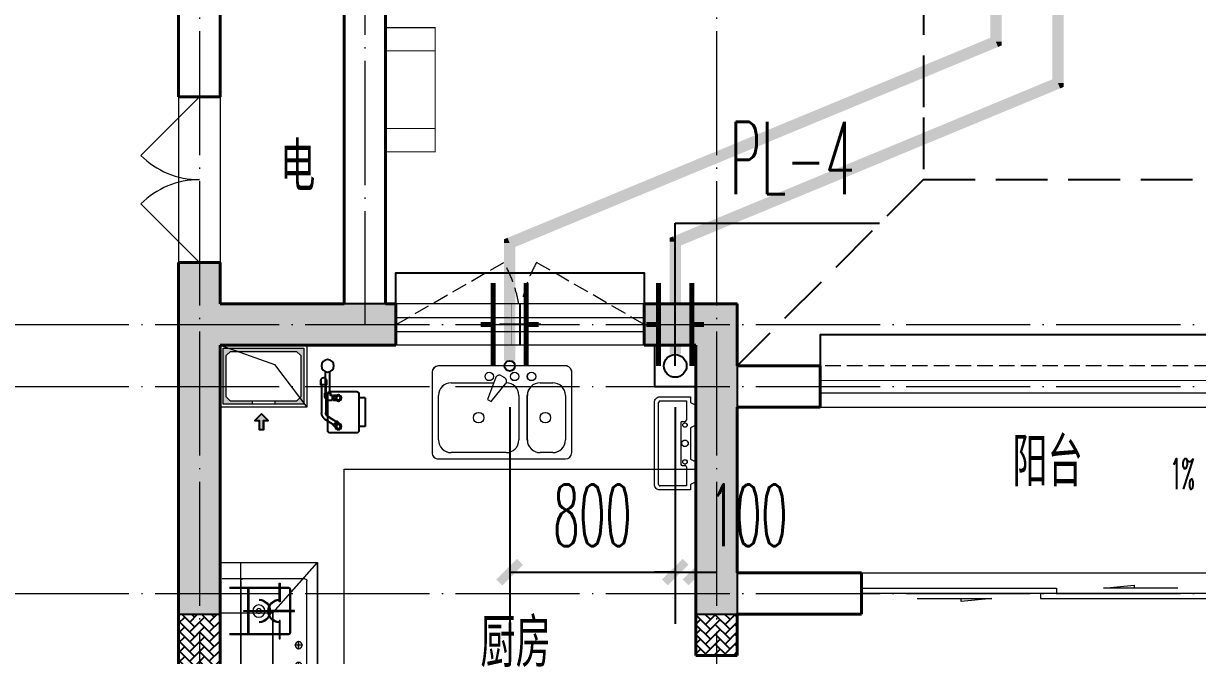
# Model space of a CAD drawing. Extents: x 27938 to 650306, y -92720 to 1524912.
# Drawn here: x 313767 to 319441, y 682057 to 685112 of the extents above; entities that cross this region are included whole.
import ezdxf

# ---------------------------------------------------------------- set-up
doc = ezdxf.new("R2010")
doc.units = 0
doc.header["$LTSCALE"] = 1000
doc.header["$MEASUREMENT"] = 0
doc.linetypes.add('DASH', pattern=[0.35, 0.25, -0.1])
doc.linetypes.add('DOTE', pattern=[2.4200000000000004, 2, -0.2, 0.02, -0.2])
for name, color, linetype in [('AH-FURNITURE', 1, 'Continuous'), ('COLUMN', 9, 'Continuous'), ('DIM_餐饮排水', 3, 'Continuous'), ('EQUIP_污水', 7, 'Continuous'), ('IP-bath&kitchen-JOHNSON', 4, 'Continuous'), ('PIPE-餐饮排水', 41, 'P'), ('PUB_TEXT', 4, 'Continuous'), ('TWT_DIM', 3, 'Continuous'), ('VALVE_污水', 7, 'Continuous'), ('VPIPE-餐饮排水', 41, 'P'), ('保温', 6, 'Continuous'), ('卫生间', 6, 'Continuous'), ('建筑-排气道', 9, 'Continuous'), ('机电标识类', 1, 'Continuous'), ('看线', 251, 'Continuous'), ('设备', 253, 'Continuous')]:
    doc.layers.add(name, color=color, linetype=linetype)
for name, color, linetype, lineweight in [('DOTE', 19, 'DOTE', 9), ('LVTRY', 1, 'Continuous', 13), ('PUB_HATCH', 8, 'Continuous', 9), ('WALL', 9, 'Continuous', 40), ('WINDOW', 8, 'Continuous', 15), ('平面-排水沟', 86, 'Continuous', 15), ('平面-栏杆', 135, 'Continuous', 15), ('平面-看线', 45, 'Continuous', 15), ('平面-空调室内机', 176, 'Continuous', 9), ('平面-空调预留孔', 173, 'Continuous', 15), ('空调', 76, 'Continuous', 13), ('立面-洞口示意', 152, 'Continuous', 13)]:
    doc.layers.add(name, color=color, linetype=linetype, lineweight=lineweight)
doc.styles.add('_TCH_DIM', font='SIMPLEX.shx', dxfattribs={"width": 0.6, "oblique": 10, "bigfont": 'hztxt.shx'})
doc.styles.add('_TCH_DIM_T3', font='SIMPLEX.shx', dxfattribs={"width": 0.4941176470588236, "bigfont": 'GBCBIG.shx'})
doc.styles.add('_TWT_SERIAL', font='simplex.shx', dxfattribs={"width": 0.6, "oblique": 10, "height": 3, "bigfont": 'aadri.shx'})
doc.styles.add('DIM_FONT', font='SIMPLEX.shx', dxfattribs={"width": 0.56})
doc.styles.get("Standard").update_dxf_attribs({"font": 'gbenor.shx', "bigfont": 'gbcbig.shx'})
doc.linetypes.add('P', pattern='A,3,-0.2,["P",Standard,S=0.25,R=0,X=-0.1,Y=-0.115],-0.2', length=3.4)
doc.dimstyles.new('_TWT_ARCH&&100', dxfattribs={"dimtxt": 297.5, "dimasz": 100, "dimexe": 250, "dimexo": 300, "dimgap": 126.25, "dimtad": 1, "dimdec": 0, "dimzin": 0, "dimdsep": 46, "dimtxsty": '_TCH_DIM_T3', "dimblk": 'ARCHTICK', "dimcen": 0.09, "dimclrt": 7, "dimazin": 2, "dimtfac": 1, "dimtdec": 0, "dimtix": 1, "dimtmove": 2, "dimatfit": 3, "dimfxl": 1, "dimtolj": 1, "dimtzin": 0, "dimarcsym": 0})

# ---------------------------------------------------------------- blocks, each defined once
blk = doc.blocks.new('rtyg7uyhg')
at = {"layer": 'LVTRY', "color": 0}
for p, q in [((193590.3031336021, 45458.1133254503), (193590.3030643982, 45069.47696181395)), ((194234.6213208837, 45488.79502889935), (193620.9849572473, 45488.79513816872)), ((194265.3030643982, 45069.47684161765), (194265.3031336021, 45458.113205254)), ((193682.3485790417, 45406.97694542356), (193887.8216881326, 45406.97690883528)), ((193896.3984467548, 45429.87059594441), (193857.5823896687, 45326.26016876537)), ((193875.2965560293, 45316.03289288385), (193945.6178257855, 45401.45376218002)), ((193925.7802168131, 45440.40881343969), (193940.0533153456, 45432.16822680717)), ((194111.8940335871, 45406.97686893496), (194173.2576699507, 45406.97685800815)), ((193620.9848935069, 45130.84059271414), (193620.9849317512, 45345.61331998683)), ((194009.6212953876, 45345.61325078298), (194009.6212571432, 45130.84052351015)), ((194050.5303480524, 45130.84051622554), (194050.5303862967, 45345.61324349836)), ((194234.6212953876, 45345.61321071758), (194234.6212571432, 45130.84048344476)), ((193857.5823896687, 45326.26016876537), (193875.2965560293, 45316.03289288385)), ((193948.2576098526, 45069.47689807355), (193682.3485189436, 45069.47694542356)), ((194173.2576098526, 45069.47685800816), (194111.893973489, 45069.47686893508)), ((193620.9848771165, 45038.79513816872), (194234.621240753, 45038.79502889935))]:
    blk.add_line(p, q, dxfattribs=at)
for centre, radius in [((193866.4394935961, 45437.65873082454), 20.45454545454545), ((193989.1667663234, 45437.6587089707), 20.45454545454545), ((194070.9849481416, 45437.65869440146), 20.45454545454545), ((193815.3030944472, 45238.22692174855), 25.56818181818182), ((194137.4621853563, 45238.2268643822), 25.56818181818182)]:
    blk.add_circle(centre, radius, dxfattribs=at)
for centre, radius, start, end in [((193620.9849517839, 45458.11331998683), 30.68181818181818, 89.99998979807194, 179.9999897972382), ((194234.6213154203, 45458.11321071746), 30.68181818181818, 359.9999897972382, 89.99998979807194), ((193682.3485681149, 45345.61330905991), 61.36363636363636, 89.99998979807194, 179.9999897972382), ((193915.5529409315, 45422.69466753349), 20.45454545454545, 59.99998980057491, 159.4623117970261), ((193929.8260394641, 45414.45408090108), 20.45454545454545, 320.5376677968172, 59.99998980057491), ((193948.2576590239, 45345.6132617099), 61.36363636363636, 359.9999897972382, 89.99998979807194), ((194111.8940226603, 45345.61323257144), 61.36363636363636, 89.99998979807194, 179.9999897972382), ((194173.2576590239, 45345.6132216445), 61.36363636363636, 359.9999897972382, 89.99998979807194), ((193682.3485298705, 45130.84058178721), 61.36363636363636, 179.9999897972382, 269.9999897980719), ((193948.2576207797, 45130.8405344372), 61.36363636363636, 269.9999897980719, 359.9999897972382), ((194111.893984416, 45130.84050529861), 61.36363636363636, 179.9999897972382, 269.9999897980719), ((194173.2576207797, 45130.84049437181), 61.36363636363636, 269.9999897980719, 359.9999897972382), ((193620.9848825799, 45069.47695635049), 30.68181818181818, 179.9999897972382, 269.9999897980719), ((194234.6212462163, 45069.47684708112), 30.68181818181818, 269.9999897980719, 359.9999897972382)]:
    blk.add_arc(centre, radius, start, end, dxfattribs=at)
at = {"layer": 'LVTRY', "color": 0, "style": 'DIM_FONT', "width": 0.8, "flags": 9}
for tag in ['XSIZE', 'YSIZE']:
    blk.add_attdef(tag, (193927.8031388824, 45487.7665121054), '', height=0.5, rotation=89.99998979807198, dxfattribs=at)
blk = doc.blocks.new('A-Kitchen-7')
at = {"layer": 'LVTRY', "color": 0}
for p, q in [((-518.6581278588565, 779.725278688129), (-7.244008776673581, 834.3051076843403)), ((-3.585880917788018, 810.5855355854728), (-515, 756.005706589378)), ((-29.12075551546877, 766.9560861630598), (-35.20590834700852, 806.4126680237241)), ((-7.244008776673581, 834.3051076843403), (-3.585880917788018, 810.5855355854728)), ((-515, 756.005706589378), (-518.6581278588565, 779.725278688129)), ((515, 756.005706589378), (-515, 756.005706589378)), ((-515, 756.005706589378), (-515, 40)), ((-485.6368437646597, 760.5342107040924), (-484.9384396369278, 756.005706589378)), ((-29.12075551543967, 766.9560861630598), (-112.0975807690556, 756.005706589378)), ((515, 780), (-5.820766091346741e-11, 780)), ((0, 756.005706589378), (-5.820766091346741e-11, 780)), ((515, 756.005706589378), (515, 780)), ((515, 40), (515, 756.005706589378)), ((-515, 40), (515, 40))]:
    blk.add_line(p, q, dxfattribs=at)
blk.add_lwpolyline([(-468.9430810984049, 40), (-468.9430810984049, 0), (468.9430810984049, 0), (468.9430810984632, 40)], close=True, dxfattribs=at)
blk = doc.blocks.new('A$C60D053AF')
at = {"layer": 'AH-FURNITURE', "color": 0}
for p, q in [((232.5000007597264, -89.99999966996256), (128.2842720070621, -89.99999966996256)), ((232.5000007597264, -109.9999996698461), (128.2842720075278, -109.9999996699626)), ((192.50000075961, -70.99998518347275), (327.5735938884318, -70.99998518347275)), ((192.50000075961, -90.99998518347275), (327.5735938884318, -90.99998518347275)), ((341.7157295121578, -96.85784955974668), (370.0190303710988, -143.1611504186876)), ((355.8578651358839, -82.71571393602062), (384.1611659948248, -129.0190147949615)), ((245.0000007597264, -129.4999851834727), (245.0000007597264, -122.4999996698461)), ((265.0000007597264, -129.4999851834727), (265.0000007597264, -122.4999996698461)), ((255.0000007597264, -280.9999851834727), (255.0000007597264, -250.9999851834727)), ((255.0000007597264, -280.9999851834727), (393.0000007597264, -280.9999851834727)), ((393.0000007597264, -280.9999851834727), (393.0000007597264, -250.9999851834727))]:
    blk.add_line(p, q, dxfattribs=at)
for points in [[(170.00000075961, -67.99998518347275, 1), (170.00000075961, -93.99998518358916), (192.50000075961, -93.99998518347275), (192.50000075961, -67.99998518347275)], [(234.0000007597264, -250.9999851834727), (414.0000007597264, -250.9999851834727, 0.4142135623730951), (424.0000007597264, -240.9999851834727), (424.0000007597264, -110.9999851834727, 0.4142135623730951), (414.0000007597264, -100.9999851834727), (234.0000007597264, -100.9999851834727, 0.4142135623730951), (224.0000007597264, -110.9999851834727), (224.0000007597264, -240.9999851834727, 0.4142135623730951)], [(268.0000007597264, -122.4999996698461), (268.0000007597264, -106.9999996698461, 0.4142135623724265), (248.0000007597264, -86.99999966984615), (232.5000007597264, -86.99999966984615), (232.50000075961, -112.9999996698461), (242.0000007597264, -112.9999996698461), (242.0000007597264, -122.4999996698461)], [(242.0000007597264, -151.9999851834727, 1), (268.0000007597264, -151.9999851834727), (268.0000007597264, -129.4999851834727), (242.0000007597264, -129.4999851834727)], [(383.8076126043452, -161.1923733388539, 1), (402.192388915224, -142.8075970279751), (386.2824863384012, -126.8976944513852), (367.8977100276388, -145.282470762264)]]:
    blk.add_lwpolyline(points, format="xyb", close=True, dxfattribs=at)
for centre, radius in [((100.0000007598428, -99.99999967066105), 30), ((255.0000007597264, -151.9999851834727), 15), ((255.0000007597264, -151.9999851834727), 10), ((393.0000007597264, -151.9999851834727), 15), ((393.0000007597264, -151.9999851834727), 10)]:
    blk.add_circle(centre, radius, dxfattribs=at)
for radius in [40, 20]:
    blk.add_arc((327.5735938884318, -110.9999851834727), radius, 45, 90, dxfattribs=at)
blk = doc.blocks.new('FRSDFDGDGDRGDR')
at = {"layer": '平面-空调预留孔', "color": 0}
for p, q in [((699612.3179923807, 775043.9561356568), (699612.3179923807, 775441.1561356868)), ((699618.9179923869, 775447.756135683), (699746.3179923192, 775447.756135683)), ((699746.3179923192, 775447.756135683), (699746.3179923192, 775355.3561357355)), ((699719.9179922946, 775342.156135743), (699719.9179922946, 775142.9561356006)), ((699726.5179923008, 775348.7561357393), (699739.7179923131, 775348.7561357393)), ((699726.5179923008, 775136.3561356043), (699739.7179923131, 775136.3561356043)), ((699746.3179923192, 775129.7561356081), (699746.3179923192, 775037.3561356605)), ((699746.3179923192, 775037.3561356605), (699618.9179923869, 775037.3561356605))]:
    blk.add_line(p, q, dxfattribs=at)
blk.add_lwpolyline([(699766.1179923377, 775166.7161355871), (699792.5179923623, 775153.5161355946), (699792.5179923623, 775057.1561356493), (699766.1179923377, 775043.9561356568), (699766.1179923377, 775017.5561356718), (699618.9179923869, 775017.5561356718, -0.4142135623730951), (699592.5179923623, 775043.9561356568), (699592.5179923623, 775441.1561356868, -0.4142135623730951), (699618.9179923869, 775467.5561356718), (699766.1179923377, 775467.5561356718), (699766.1179923377, 775441.1561356868), (699792.5179923623, 775427.9561356943), (699792.5179923623, 775331.596135749), (699766.1179923377, 775318.3961357565)], format="xyb", close=True, dxfattribs=at)
for centre, radius in [((699739.7179923131, 775331.596135749), 10.55999999400228), ((699739.7179923131, 775243.1561357992), 15.83999999100342), ((699739.7179923131, 775153.5161355946), 10.55999999400228)]:
    blk.add_circle(centre, radius, dxfattribs=at)
for centre, radius, start, end in [((699618.917992382, 775441.1561356819), 6.600000001199078, 89.99999995997936, 179.9999999533093), ((699726.5179922959, 775342.1561357381), 6.600000001199078, 89.99999995997936, 179.9999999533093), ((699739.717992318, 775355.3561357405), 6.600000001206354, 269.9999999599793, 359.9999999533093), ((699726.5179922959, 775142.9561356056), 6.600000001199078, 180.0000000400206, 270.0000000533608), ((699739.717992318, 775129.7561356032), 6.600000001206354, 4.002063966804346e-08, 90.00000005336085), ((699618.917992382, 775043.9561356618), 6.600000001199078, 180.0000000400206, 270.0000000533608)]:
    blk.add_arc(centre, radius, start, end, dxfattribs=at)
blk = doc.blocks.new('*U41')
h = blk.add_hatch(color=0)
h.set_gradient(color1=(0, 0, 255), rotation=180, tint=1)
h.paths.add_polyline_path([(3.524958103184869e-15, -2.819966482547906e-15), (-6.350000000000009, -6.349999999999992), (-6.350000000000001, -2.159000000000014), (-15, -2.158999999999999), (-14.99999999999999, 2.159000000000044), (-6.349999999999993, 2.159000000000029), (-6.349999999999985, 6.350000000000009)])
at = {"color": 0, "linetype": 'Continuous'}
blk.add_lwpolyline([(3.524958103184869e-15, -2.819966482547906e-15), (-6.350000000000009, -6.349999999999992), (-6.350000000000001, -2.159000000000014), (-15, -2.158999999999999), (-14.99999999999999, 2.159000000000044), (-6.349999999999993, 2.159000000000029), (-6.349999999999985, 6.350000000000009)], close=True, dxfattribs=at)
blk = doc.blocks.new('sgrsefv')
at = {"layer": 'PUB_HATCH'}
blk.add_hatch(color=0, dxfattribs=at).paths.add_polyline_path([(1112933.294422049, 840916.328306399), (1112933.294422049, 840646.328306399), (1113073.294422049, 840646.328306399), (1113073.294422049, 840661.328306399), (1112968.294422049, 840661.328306399), (1112948.294422049, 840681.328306399), (1112948.294422049, 840881.328306399), (1112968.294422049, 840901.328306399), (1113288.294422049, 840901.328306399), (1113308.294422049, 840881.328306399), (1113308.294422049, 840681.328306399), (1113288.294422049, 840661.328306399), (1113183.294422049, 840661.328306399), (1113183.294422049, 840646.328306399), (1113323.294422049, 840646.328306399), (1113323.294422049, 840916.328306399)])
at = {"layer": 'LVTRY', "color": 0}
for p, q in [((1113073.294422049, 840661.328306399), (1113073.294422049, 840646.328306399)), ((1113183.294422049, 840661.328306399), (1113183.294422049, 840646.328306399))]:
    blk.add_line(p, q, dxfattribs=at)
for points in [[(1112918.294422049, 840931.328306399), (1113338.294422049, 840931.328306399), (1113338.294422049, 840631.328306399), (1112918.294422049, 840631.328306399)], [(1112933.294422049, 840916.328306399), (1113323.294422049, 840916.328306399), (1113323.294422049, 840646.328306399), (1112933.294422049, 840646.328306399)], [(1113288.294422049, 840661.328306399), (1112968.294422049, 840661.328306399), (1112948.294422049, 840681.328306399), (1112948.294422049, 840881.328306399), (1112968.294422049, 840901.328306399), (1113288.294422049, 840901.328306399), (1113308.294422049, 840881.328306399), (1113308.294422049, 840681.328306399), (1113288.294422049, 840661.328306399)]]:
    blk.add_lwpolyline(points, close=True, dxfattribs=at)
at = {"layer": '立面-洞口示意', "color": 0}
blk.add_lwpolyline([(1112918.294422049, 840931.328306399), (1113181.846359163, 840837.3789231421), (1113338.294422049, 840631.328306399)], dxfattribs=at)
at = {"layer": '建筑-排气道', "color": 8, "xscale": -5, "yscale": 5, "zscale": 5, "rotation": 270}
blk.add_blockref('*U41', (1113118.391369574, 840599.0160356248), dxfattribs=at)
blk = doc.blocks.new('GDGDGDRGDG')
at = {"layer": 'IP-bath&kitchen-JOHNSON', "color": 0}
blk.add_lwpolyline([(500282.4698888286, 526348.4609182415), (500282.4698888226, 526148.460918165), (500082.4698888143, 526148.460918165)], dxfattribs=at)
at = {"layer": 'LVTRY', "color": 0}
for p, q in [((502128.2005002745, 525055.5051710735), (501912.2603992091, 525298.4609044121)), ((502382.4698858317, 525298.4609044121), (501912.2603992091, 525298.4609044121)), ((501912.2603992091, 525298.4609044121), (501912.2603992091, 524398.4609044121)), ((502282.4698858315, 524398.4609044121), (502282.4698858315, 525298.4609044121)), ((501962.4698858317, 524488.4609044121), (501962.4698858317, 525208.4609044121)), ((501972.4698858317, 525218.4609044121), (502372.4698858317, 525218.4609044122)), ((502337.4698858317, 525178.4609044123), (502052.4698858317, 525178.4609044122)), ((502092.7198858312, 525198.4609044123), (502092.7198858312, 525108.4609044122)), ((502097.2198858312, 525198.4609044123), (502092.7198858312, 525198.4609044123)), ((502097.2198858312, 525108.4609044122), (502097.2198858312, 525198.4609044123)), ((502282.4698858315, 525208.4609044122), (502282.4698858312, 524488.4609044121)), ((502042.4698858317, 525168.4609044122), (502042.4698858317, 524958.4609044122)), ((502047.4698858317, 525168.4609044122), (502047.4698858317, 524958.4609044122)), ((502337.4698858317, 525173.4609044123), (502052.4698858317, 525173.4609044122)), ((502242.4698858315, 524958.4609044122), (502242.4698858315, 525168.4609044123)), ((502247.4698858315, 524958.4609044122), (502247.4698858315, 525168.4609044123)), ((502022.4698858319, 525065.7109044124), (502149.9698858319, 525065.7109044124)), ((502022.4698858319, 525061.2109044124), (502022.4698858319, 525065.7109044124)), ((502149.9698858319, 525061.2109044124), (502022.4698858319, 525061.2109044124)), ((502092.7198858312, 525108.4609044122), (502097.2198858312, 525108.4609044122)), ((502267.4698858312, 525065.7109044124), (502139.9698858312, 525065.7109044124)), ((502139.9698858312, 525065.7109044124), (502139.9698858312, 525061.2109044124)), ((502139.9698858312, 525061.2109044124), (502267.4698858312, 525061.2109044124)), ((502149.9698858319, 525065.7109044124), (502149.9698858319, 525061.2109044124)), ((502267.4698858312, 525061.2109044124), (502267.4698858312, 525065.7109044124)), ((502092.7198858312, 524928.4609044121), (502092.7198858312, 525018.4609044122)), ((502092.7198858312, 525018.4609044122), (502097.2198858312, 525018.4609044122)), ((502097.2198858312, 525018.4609044122), (502097.2198858312, 524928.4609044121)), ((502382.4698858317, 525055.5051710735), (502128.2005002745, 525055.5051710735)), ((502128.2005002745, 525055.5051710735), (502128.2005002745, 524640.4066281962)), ((502282.4698858315, 524640.4066281962), (502282.4698858315, 525055.5051710735)), ((502052.4698858317, 524953.4609044122), (502337.4698858317, 524953.4609044122)), ((502052.4698858317, 524948.4609044122), (502337.4698858317, 524948.4609044122)), ((501983.0730822186, 524898.4609044121), (502021.8666894461, 524898.4609044121)), ((502002.4698858317, 524879.064100799), (502002.4698858317, 524917.8577080265)), ((502097.2198858312, 524928.4609044121), (502092.7198858312, 524928.4609044121)), ((501983.0730822186, 524798.4609044121), (502021.8666894461, 524798.4609044121)), ((502002.4698858317, 524779.064100799), (502002.4698858317, 524817.8577080265)), ((502042.4698858317, 524528.4609044121), (502042.4698858317, 524738.4609044121)), ((502047.4698858317, 524528.4609044121), (502047.4698858317, 524738.4609044121)), ((502052.4698858317, 524748.4609044121), (502337.4698858317, 524748.4609044121)), ((502052.4698858317, 524743.4609044121), (502337.4698858317, 524743.4609044121)), ((502092.7198858312, 524768.4609044121), (502092.7198858312, 524678.4609044121)), ((502097.2198858312, 524768.4609044121), (502092.7198858312, 524768.4609044121)), ((502097.2198858312, 524678.4609044121), (502097.2198858312, 524768.4609044121)), ((502242.4698858315, 524738.4609044121), (502242.4698858315, 524528.460904412)), ((502247.4698858315, 524738.4609044121), (502247.4698858315, 524528.460904412)), ((502092.7198858312, 524678.4609044121), (502097.2198858312, 524678.4609044121)), ((501912.2603992091, 524398.4609044121), (502128.2005002745, 524640.4066281962)), ((502149.9698858319, 524635.7109044119), (502022.4698858319, 524635.7109044119)), ((502022.4698858319, 524635.7109044119), (502022.4698858319, 524631.2109044119)), ((502022.4698858319, 524631.2109044119), (502149.9698858319, 524631.2109044119)), ((502128.2005002745, 524640.4066281962), (502382.4698858317, 524640.4066281962)), ((502139.9698858312, 524631.2109044119), (502139.9698858312, 524635.7109044119)), ((502139.9698858312, 524635.7109044119), (502267.4698858312, 524635.7109044119)), ((502267.4698858312, 524631.2109044119), (502139.9698858312, 524631.2109044119)), ((502149.9698858319, 524631.2109044119), (502149.9698858319, 524635.7109044119)), ((502267.4698858312, 524635.7109044119), (502267.4698858312, 524631.2109044119)), ((502092.7198858312, 524498.4609044121), (502092.7198858312, 524588.4609044121)), ((502092.7198858312, 524588.4609044121), (502097.2198858312, 524588.4609044121)), ((502097.2198858312, 524588.4609044121), (502097.2198858312, 524498.4609044121)), ((502337.4698858317, 524523.460904412), (502052.4698858317, 524523.4609044121)), ((502337.4698858317, 524518.460904412), (502052.4698858317, 524518.4609044121)), ((502097.2198858312, 524498.4609044121), (502092.7198858312, 524498.4609044121)), ((502372.4698858315, 524478.4609044121), (501972.4698858317, 524478.4609044121)), ((501912.2603992091, 524398.4609044121), (502382.4698858317, 524398.4609044121))]:
    blk.add_line(p, q, dxfattribs=at)
blk.add_lwpolyline([(501782.4698858307, 523948.4609176648), (501782.4698858315, 525748.4608911595), (500082.3728921729, 525748.4610990545)], dxfattribs=at)
for centre, radius in [((502194.9698858317, 525063.4609044122), 29.7), ((502194.9698858317, 525063.4609044122), 11.7), ((502002.4698858317, 524898.4609044121), 16.99680361435897), ((502002.4698858317, 524798.4609044121), 16.99680361435897), ((502194.9698858317, 524633.4609044121), 29.7), ((502194.9698858317, 524633.4609044121), 11.7)]:
    blk.add_circle(centre, radius, dxfattribs=at)
for centre, radius, start, end in [((501972.4698858317, 525208.4609044121), 10, 90, 180), ((502052.4698858317, 525168.4609044122), 10, 90, 180), ((502237.4698858315, 525168.4609044123), 10, 0, 90), ((502272.4698858315, 525208.4609044122), 10, 0, 90), ((502052.4698858317, 525168.4609044122), 5, 90, 180), ((502094.9698858315, 525063.4609044122), 56.7, 2.274239183980156, 87.72576081582116), ((502194.9698858317, 525063.4609044122), 56.7, 92.27423918417882, 177.7257608160198), ((502237.4698858315, 525168.4609044123), 5, 0, 90), ((502094.9698858315, 525063.4609044122), 52.2, 2.470411041434378, 87.52958895834998), ((502094.9698858315, 525063.4609044122), 56.7, 272.2742391841789, 357.7257608160198), ((502094.9698858315, 525063.4609044122), 52.2, 272.47041104165, 357.5295889585657), ((502194.9698858317, 525063.4609044122), 56.7, 182.2742391839801, 267.7257608158212), ((502194.9698858317, 525063.4609044122), 52.2, 92.47041104165004, 177.5295889585656), ((502194.9698858317, 525063.4609044122), 52.2, 182.4704110414343, 267.52958895835), ((502052.4698858317, 524958.4609044122), 10, 180, 270), ((502052.4698858317, 524958.4609044122), 5, 180, 270), ((502237.4698858315, 524958.4609044122), 5, 270, 0), ((502237.4698858315, 524958.4609044122), 10, 270, 0), ((502052.4698858317, 524738.4609044121), 10, 90, 180), ((502052.4698858317, 524738.4609044121), 5, 90, 180), ((502237.4698858315, 524738.4609044121), 10, 0, 90), ((502237.4698858315, 524738.4609044121), 5, 0, 90), ((502094.9698858315, 524633.4609044121), 56.7, 2.274239183980156, 87.72576081582116), ((502094.9698858315, 524633.4609044121), 52.2, 2.470411041434378, 87.52958895834998), ((502194.9698858317, 524633.4609044121), 56.7, 92.27423918417882, 177.7257608160198), ((502194.9698858317, 524633.4609044121), 52.2, 92.47041104165004, 177.5295889585656), ((502094.9698858315, 524633.4609044121), 56.7, 272.2742391841789, 357.7257608160198), ((502094.9698858315, 524633.4609044121), 52.2, 272.47041104165, 357.5295889585657), ((502194.9698858317, 524633.4609044121), 56.7, 182.2742391839801, 267.7257608158212), ((502194.9698858317, 524633.4609044121), 52.2, 182.4704110414343, 267.52958895835), ((502052.4698858317, 524528.4609044121), 10, 180, 270), ((502052.4698858317, 524528.4609044121), 5, 180, 270), ((502237.4698858315, 524528.460904412), 5, 270, 0), ((502237.4698858315, 524528.460904412), 10, 270, 0), ((501972.4698858317, 524488.4609044121), 10, 180, 270), ((502272.4698858312, 524488.4609044121), 10, 270, 0)]:
    blk.add_arc(centre, radius, start, end, dxfattribs=at)
at = {"color": 8, "xscale": -1}
for name, p in [('sgrsefv', (1615300.764307892, -314582.8679974646)), ('rtyg7uyhg', (694947.7729906696, 480759.6658345199)), ('FRSDFDGDGDRGDR', (1199874.987881154, -249369.0952173925))]:
    blk.add_blockref(name, p, dxfattribs=at)
at = {"color": 8, "rotation": 270}
blk.add_blockref('A$C60D053AF', (501962.4698858433, 526348.4603089065), dxfattribs=at)
at = {"layer": 'LVTRY', "color": 8, "extrusion": (0, 0, -1), "xscale": -0.7999999999883585, "yscale": 0.7999999999883585, "zscale": -0.7999999999883585, "rotation": 270}
blk.add_blockref('A-Kitchen-7', (-500582.4698887609, 523286.4609181132), dxfattribs=at)
blk = doc.blocks.new('gdfgdgdgr')
at = {"layer": 'PUB_HATCH'}
for points in [[(520727.6741570244, 530413.8533123683), (520727.6741570244, 530613.8533123472), (519877.6741382037, 530613.8533124247), (519877.6741386069, 530813.854846489), (519677.6741389511, 530813.854846489), (519677.674139218, 529113.8548436695), (519877.674138858, 529113.8548436695), (519877.6741388873, 530413.8533124247)], [(521927.6741569996, 530413.8544436865), (522177.7705091751, 530413.853921341), (522177.771859818, 529113.8539213064), (522377.7718787211, 529113.8539213064), (522377.7705091751, 530613.853921341), (521927.6741569996, 530613.8544436865)]]:
    blk.add_hatch(color=256, dxfattribs=at).paths.add_polyline_path(points)
at = {"layer": 'COLUMN', "color": 8}
for p, q in [((519877.6741386069, 530813.854846489), (519677.6741389511, 530813.854846489)), ((519677.6741389511, 530813.854846489), (519677.674139218, 529113.8548436695)), ((519877.6741382037, 530613.8533124247), (519877.6741386069, 530813.854846489)), ((520727.6741570244, 530613.8533123472), (519877.6741382037, 530613.8533124247)), ((520727.6741570244, 530413.8533123683), (520727.6741570244, 530613.8533123472)), ((522377.7705091751, 530613.853921341), (521927.6741569996, 530613.8544436865)), ((521927.6741569996, 530613.8544436865), (521927.6741569996, 530413.8544436865)), ((522377.7718787211, 529113.8539213064), (522377.7705091751, 530613.853921341)), ((519877.674138858, 529113.8548436695), (519877.6741388873, 530413.8533124247)), ((519877.6741388873, 530413.8533124247), (520727.6741570244, 530413.8533123683)), ((521927.6741569996, 530413.8544436865), (522177.7705091751, 530413.853921341)), ((522177.7705091751, 530413.853921341), (522177.771859818, 529113.8539213064)), ((519677.674139218, 529113.8548436695), (519877.674138858, 529113.8548436695)), ((522177.771859818, 529113.8539213064), (522377.7718787211, 529113.8539213064))]:
    blk.add_line(p, q, dxfattribs=at)
blk = doc.blocks.new('dongkong')
at = {"color": 0}
blk.add_wipeout([(-603756.0415179721, 210770.96306340612), (-603756.0415180603, 210570.80961624245), (-603836.0415181214, 210570.80961593534), (-603836.0415181519, 210770.96306307407)], dxfattribs=at)
at = {"layer": '机电标识类', "color": 0, "linetype": 'DASH', "ltscale": 400}
for p, q in [((-603796.0415180789, 210770.9630630909), (-603796.0415180789, 210570.8096162414)), ((-603896.0415180789, 210670.6929921169), (-603696.0415180789, 210670.6929921169))]:
    blk.add_line(p, q, dxfattribs=at)
at = {"layer": '空调', "color": 0, "linetype": 'DASH', "const_width": 2}
blk.add_lwpolyline([(-603756.0415180789, 210770.9630630909), (-603756.0415180789, 210570.8096162414), (-603836.0415180789, 210570.8096162414), (-603836.0415180789, 210770.9630630909)], close=True, dxfattribs=at)
blk = doc.blocks.new('A$C263B1184')
at = {"layer": '保温', "linetype": 'ByBlock', "ltscale": 10}
h = blk.add_hatch(dxfattribs=at)
h.set_pattern_fill('AR-HBONE', color=251, scale=55)
h.set_pattern_definition([(45, (-1012960.392521861, -342660.6615692861), (0, 47.41575231924514), [100.584, -33.528]), (135, (-1012936.684661862, -342636.9537092861), (3.05311331771918e-15, 47.41575231924513), [100.584, -33.528])])
h.paths.add_polyline_path([(-3699.998795152118, 8799.99990214809), (-3699.998836558429, 8999.999899138289), (-3899.998820249224, 9000.000095783209), (-3899.998778842913, 8800.000098792894)])
h = blk.add_hatch(dxfattribs=at)
h.set_pattern_fill('AR-HBONE', color=251, scale=55)
h.set_pattern_definition([(45, (-503782.4698887531, -516048.4609178798), (0, 47.41575231924514), [100.584, -33.528]), (135, (-503758.7620287531, -516024.7530578797), (3.05311331771918e-15, 47.41575231924513), [100.584, -33.528])])
h.paths.add_polyline_path([(-1199.901053229521, 8299.999897828966), (-1199.901094635832, 8999.999290105829), (-1399.901078326628, 8999.999486750748), (-1399.901036920317, 8300.00009447377)])
blk = doc.blocks.new('A$C341176C1')
at = {"layer": '设备', "color": 0, "const_width": 5}
blk.add_lwpolyline([(-240.0000000026776, -200), (-3.259629011154175e-09, -200), (-3.259629011154175e-09, -800), (-240.0000000026776, -800)], close=True, dxfattribs=at)
for points in [[(-240.0000000026776, -312.3149298640201), (-3.259629011154175e-09, -312.3149298640201)], [(-240.0000000026776, -687.6850701359799), (-3.259629011154175e-09, -687.6850701359799)]]:
    blk.add_lwpolyline(points, dxfattribs=at)
blk = doc.blocks.new('GDRDADWDAD')
at = {"layer": 'DOTE', "linetype": 'DOTE', "ltscale": 0.3}
for p, q in [((314616.5787004925, 690157.171784628), (314616.5787004922, 679557.171776904)), ((317116.5787024744, 690157.171784628), (317116.5787024742, 681057.171776701)), ((315416.5787004848, 685657.171784628), (315416.5787004846, 683657.171784628)), ((270116.5787024704, 683657.171784628), (328916.5787024746, 683657.171784628)), ((270116.5787024704, 683357.171784628), (328916.5787024746, 683357.171784628)), ((270116.5787024705, 682357.171776904), (328916.5787024746, 682357.1717769038))]:
    blk.add_line(p, q, dxfattribs=at)
blk = doc.blocks.new('HFGHFHF')
at = {"layer": '卫生间', "color": 159, "linetype": 'DASH', "true_color": 0x22346e}
blk.add_line((280916.5787009982, 684357.1717768902), (281816.5784280172, 683457.1717768902), dxfattribs=at)
blk.add_lwpolyline([(282616.8350864521, 689157.1704769041), (280916.5788830324, 689157.1704769032), (280916.5812367696, 684657.1741508229), (280916.5787005334, 684657.1741508252), (280916.5787009982, 684357.1717768902), (272916.5787024875, 684357.1717768902), (272916.5787024838, 683357.171140483), (271116.5787024773, 683357.1727428748), (271116.5787023841, 673357.1717768742), (273766.5787349492, 673357.1717769586), (273766.5787783512, 672157.1717873106), (297866.5786813337, 672157.1717873199), (297866.5787155775, 673357.1717769002), (299516.5787024723, 673357.1717769002)], dxfattribs=at)
blk = doc.blocks.new('_ArchTick')
at = {"color": 0, "linetype": 'ByBlock', "const_width": 0.4}
blk.add_lwpolyline([(-0.5, -0.5), (0.5, 0.5)], dxfattribs=at)
blk = doc.blocks.new('*D229')
at = {"layer": 'Defpoints', "color": 0}
for p in [(316916.5181178352, 683557.1719857609), (317016.5793053943, 683557.1717769032), (317016.5770153241, 682460.0269423055)]:
    blk.add_point(p, dxfattribs=at)
at = {"layer": 'TWT_DIM', "color": 0, "lineweight": -2}
for p, q in [((316916.5174916452, 683257.1719857616), (316916.5153059399, 682210.0271511637)), ((317016.5786792044, 683257.1717769039), (317016.5764934991, 682210.026942306)), ((316916.5158277649, 682460.0271511632), (316816.5158277651, 682460.0273598932)), ((316916.5158277649, 682460.0271511632), (317016.5770153241, 682460.0269423055)), ((317016.5770153241, 682460.0269423055), (317116.5770153239, 682460.0267335755))]:
    blk.add_line(p, q, dxfattribs=at)
at = {"layer": 'TWT_DIM', "color": 0, "lineweight": -2, "xscale": 100, "yscale": 100, "zscale": 100}
for p, rotation in [((316916.5158277649, 682460.0271511632), 359.9998804065278), ((317016.5770153241, 682460.0269423055), 179.9998804065278)]:
    blk.add_blockref('_ArchTick', p, dxfattribs=dict(at, rotation=rotation))
at = {"layer": 'TWT_DIM', "color": 7, "insert": (317269.8102965914, 682735.0264137323), "char_height": 297.5, "attachment_point": 5, "rotation": 359.99988040652784, "style": '_TCH_DIM_T3'}
blk.add_mtext('\\A1;100', dxfattribs=at)
blk = doc.blocks.new('*D230')
at = {"layer": 'Defpoints', "color": 0}
for p in [(316116.5183265692, 683557.1736556004), (316916.5181178352, 683557.1719857609), (316916.5158277649, 682460.0271511632)]:
    blk.add_point(p, dxfattribs=at)
at = {"layer": 'TWT_DIM', "color": 0, "lineweight": -2}
for p, q in [((316116.5177003792, 683257.1736556011), (316116.5155146739, 682210.0288210032)), ((316916.5174916453, 683257.1719857616), (316916.5153059399, 682210.0271511637)), ((316116.5160364989, 682460.0288210027), (316916.5158277649, 682460.0271511632))]:
    blk.add_line(p, q, dxfattribs=at)
at = {"layer": 'TWT_DIM', "color": 0, "lineweight": -2, "xscale": 100, "yscale": 100, "zscale": 100}
for p, rotation in [((316116.5160364989, 682460.0288210027), 179.9998804065247), ((316916.5158277649, 682460.0271511632), 359.9998804065248)]:
    blk.add_blockref('_ArchTick', p, dxfattribs=dict(at, rotation=rotation))
at = {"layer": 'TWT_DIM', "color": 7, "insert": (316516.5165061394, 682735.0279860824), "char_height": 297.5, "attachment_point": 5, "rotation": 359.99988040652477, "style": '_TCH_DIM_T3'}
blk.add_mtext('\\A1;800', dxfattribs=at)
blk = doc.blocks.new('$DorLib2D$00000131')
at = {"color": 0, "linetype": 'Continuous'}
for p, q in [((0.1499999999996362, 0.125), (0.231949047280068, 0.1972603196398666)), ((0.231949047280068, 0.1972603196398666), (0.231949047280068, 0.125)), ((-0.5, 0.125), (-0.5, 0)), ((0.0192439877228026, 0.125), (-0.5, 0.125)), ((0.0192439877228026, 0), (0.0192439877228026, 0.125)), ((0.3500000000003638, 0.125), (0.1499999999996362, 0.125)), ((-0.5, 0), (0.0192439877228026, 0)), ((-0.0239902237644856, 0), (0.5, 0)), ((-0.0239902237644856, -0.125), (-0.0239902237644856, 0)), ((0.5, 0), (0.5, -0.125)), ((-0.3500000000003638, -0.125), (-0.1499999999996362, -0.125)), ((-0.231949047280068, -0.1972603196398666), (-0.231949047280068, -0.125)), ((-0.1499999999996362, -0.125), (-0.231949047280068, -0.1972603196398666)), ((0.5, -0.125), (-0.0239902237644856, -0.125))]:
    blk.add_line(p, q, dxfattribs=at)
blk = doc.blocks.new('$WINLIB2D$00000001')
at = {"color": 0}
for points in [[(-0.4999999999999964, 0.5000000000000142), (-0.4999999999999964, -0.4999999999999858)], [(-0.4999999999999964, 0.5000000000000142), (0.5000000000000036, 0.5000000000000142)], [(0.5000000000000036, -0.4999999999999858), (0.5000000000000036, 0.5000000000000142)], [(0.5000000000000036, 0.1666666666666714), (-0.4999999999999964, 0.1666666666666714)], [(0.5000000000000036, -0.1666666666666572), (-0.4999999999999964, -0.1666666666666572)], [(-0.4999999999999964, -0.4999999999999858), (0.5000000000000036, -0.4999999999999858)]]:
    blk.add_lwpolyline(points, dxfattribs=at)
blk = doc.blocks.new('$DorLib2D$00000116')
at = {"color": 0}
for p, q in [((-0.4999999999999929, 7.105427357601002e-15), (-0.146446609406766, 0.353553390593234)), ((0.5000000000000071, 7.105427357601002e-15), (0.1464466094067731, 0.353553390593234))]:
    blk.add_line(p, q, dxfattribs=at)
for centre, radius, start, end in [((-0.4999999999984652, 4.831690603168681e-13), 0.4999999999984674, 0, 45), ((0.4999999999977511, 9.059419880941277e-13), 0.4999999999976598, 135, 180)]:
    blk.add_arc(centre, radius, start, end, dxfattribs=at)
blk = doc.blocks.new('$TwtSys$00000147')
blk.add_circle((0, 0, 1e-08), 25)
blk = doc.blocks.new('$VALVE$00000553')
at = {"const_width": 30}
for points in [[(0, 100), (0, 175)], [(0, 100), (-250, 100), (-250, 100)], [(0, 100), (250, 100), (250, 100)], [(-250, -100), (-250, -100), (0, -100)], [(250, -100), (250, -100), (0, -100)], [(0, -175), (0, -100)]]:
    blk.add_lwpolyline(points, dxfattribs=at)

msp = doc.modelspace()

# ---------------------------------------------------------------- hatches: boundary and pattern name
at = {"layer": 'PIPE-餐饮排水'}
for points in [[(318466.5790036655, 685023.9456784044), (318477.1027980677, 684998.5389912635), (318494.079003663, 685005.5707658586)], [(318466.5790036655, 685023.9456784044), (318494.0790036644, 685023.9456784058), (318494.079003663, 685005.5707658586)], [(318766.579003662, 684823.4920870203), (318777.1027980644, 684798.0853998864), (318794.0790036642, 684805.1171744793)], [(318766.579003662, 684823.4920870203), (318794.0790036644, 684823.4920870318), (318794.0790036642, 684805.1171744793)], [(316116.5181178367, 684050.5185870917), (316105.9943234192, 684075.9252742225), (316089.0181178154, 684068.8934996276)], [(316116.5181178367, 684050.5185870917), (316089.018117835, 684050.5185870794), (316089.0181178154, 684068.8934996276)], [(316916.5181178314, 684057.1717768932), (316905.9943234451, 684082.5784640439), (316889.0181178313, 684075.5466894349)], [(316916.5181178314, 684057.1717768932), (316889.0181178351, 684057.1717768998), (316889.0181178313, 684075.5466894349)]]:
    msp.add_hatch(color=256, dxfattribs=at).paths.add_polyline_path(points)

# ---------------------------------------------------------------- linework, layer by layer
at = {"layer": 'DIM_餐饮排水'}
for p, q in [((316916.5175154589, 683457.1717769032), (316916.5175154589, 684146.3936535547)), ((316916.5175154589, 684146.3936535547), (317904.2991208758, 684146.3936535547))]:
    msp.add_line(p, q, dxfattribs=at)
at = {"layer": 'PIPE-餐饮排水', "const_width": 55.00000000000001}
for points in [[(318766.5790036644, 686477.2287169928), (318766.5790036644, 684823.4920870318)], [(318466.5790036644, 685693.5912528438), (318466.5790036644, 685023.9456784058)], [(316116.5181178093, 684050.5185870784), (318466.5790036777, 685023.9456784076)], [(316916.5181178351, 684057.1717768998), (318766.5790036743, 684823.4920870304)], [(316916.5181178351, 683512.1717769031), (316916.5181178351, 684057.1717768998)]]:
    msp.add_lwpolyline(points, dxfattribs=at)
at = {"layer": 'VPIPE-餐饮排水'}
msp.add_circle((316916.5175154589, 683457.1717769032), 55, dxfattribs=at)
at = {"layer": 'WALL', "color": 8}
for p, q in [((314516.5787026616, 685757.3124208605), (314516.5787023084, 684757.1727021759)), ((314716.5787023227, 684757.1727021056), (314716.5787026023, 685557.3014102766)), ((315316.5787047324, 685557.2683793277), (315316.5787047324, 683757.1717769138)), ((315516.5787047385, 685557.2573690055), (315516.5787047385, 683757.1717768997)), ((314516.5787023084, 684757.1727021759), (314716.5787023227, 684757.1727021056)), ((314716.5787020424, 683957.1727021057), (314516.5787020292, 683957.1727021757)), ((314516.5787020292, 683957.1727021757), (314516.578701929, 683657.1717769388)), ((314716.5787019714, 683757.1717769138), (314716.5787020424, 683957.1727021057)), ((314716.5787019714, 683757.1717769138), (315316.5787047324, 683757.1717769138)), ((315566.578723526, 683757.1717768877), (315516.5787047385, 683757.1717768997)), ((315566.578723526, 683557.1717768864), (315566.578723526, 683757.1717768877)), ((317216.5787023926, 683757.1717768998), (316766.5787234879, 683757.1717768877)), ((316766.5787234879, 683757.1717768877), (316766.5787234879, 683557.1717768861)), ((317216.5787023926, 683757.1717768998), (317216.5787023926, 683457.1717769512)), ((314516.578701929, 683657.1717769388), (314516.5787010178, 681057.1717767358)), ((314716.578701899, 683557.1717769067), (315416.5787047344, 683557.1717769038)), ((314716.578701899, 683557.1717769067), (314716.5787010578, 681157.1717766984)), ((315416.5787047344, 683557.1717769038), (315566.578723526, 683557.1717768864)), ((316766.5787234879, 683557.1717768861), (317016.5787024943, 683557.1717769032)), ((317016.5787024943, 683557.1717769032), (317016.5787024741, 683357.1717769038)), ((317216.5787023926, 683457.1717769512), (317616.5787024844, 683457.1717769038)), ((317616.5787024844, 683457.1717769038), (317616.5787024844, 683257.1717769038)), ((317016.5787024741, 683357.1717769038), (317016.5787024741, 682357.1717769038)), ((317216.5787024841, 683257.1717768942), (317216.5787024841, 682457.1717769051)), ((317216.5787024841, 683257.1717768942), (317616.5787024844, 683257.1717769038)), ((317816.578702507, 682457.1717769072), (317216.5787024841, 682457.1717769051)), ((317816.578702507, 682257.1717769081), (317816.578702507, 682457.1717769072)), ((317016.5787024741, 682357.1717769038), (317016.5787024834, 682057.1717773819)), ((317216.5787024675, 682257.1717769051), (317816.578702507, 682257.1717769081)), ((317216.5787024657, 682057.1717773819), (317216.5787024675, 682257.1717769051)), ((317016.5787024834, 682057.1717773819), (317216.5787024657, 682057.1717773819))]:
    msp.add_line(p, q, dxfattribs=at)
at = {"layer": 'WINDOW'}
for p, q in [((314516.5787023146, 684757.1727021598), (314516.5787020341, 683957.1727021598)), ((314716.5787023146, 684757.1727020898), (314716.5787020341, 683957.1727020898)), ((317816.5787024834, 682457.1717769038), (319616.5787024834, 682457.1717769038))]:
    msp.add_line(p, q, dxfattribs=at)
at = {"layer": 'WINDOW', "color": 8, "linetype": 'DASH', "ltscale": 0.3}
for points in [[(315568.4319483803, 683657.1717768752), (316088.0473800805, 683957.1719710408, -0.1316523369510079), (316168.4319483307, 683657.1722992286)], [(316766.5787234472, 683657.1717768752), (316246.963291747, 683957.1719710408, 0.1316523369510079), (316166.5787234968, 683657.1722992286)]]:
    msp.add_lwpolyline(points, format="xyb", dxfattribs=at)
at = {"layer": '平面-栏杆', "color": 8}
for points in [[(317616.5787024844, 683387.1717768989), (319816.5761012546, 683387.4688755644)], [(317616.5787024844, 683327.1717768989), (319816.5761012546, 683327.4688755644)]]:
    msp.add_lwpolyline(points, dxfattribs=at)
at = {"layer": '平面-看线', "color": 8, "linetype": 'DASH', "ltscale": 0.3}
msp.add_line((319816.5784822969, 683457.4688755854), (317616.5787024844, 683457.1717769194), dxfattribs=at)
at = {"layer": '平面-看线', "color": 8}
msp.add_lwpolyline([(317616.5787024844, 683257.1717768994), (319816.5761012546, 683257.4688755649)], dxfattribs=at)
at = {"layer": '看线', "color": 8, "ltscale": 0.5}
msp.add_lwpolyline([(319816.5787024827, 683457.1717768994), (319816.5787024827, 683607.1717768994), (317616.5787024873, 683607.1561401056), (317616.578702486, 683457.1561401314)], dxfattribs=at)

# ---------------------------------------------------------------- block references
at = {"color": 8, "xscale": -1}
for name, p in [('A$C341176C1', (315516.577685408, 685291.6717854873)), ('GDGDGDRGDG', (817099.0485912288, 157208.7108590323)), ('GDGDGDRGDG', (817099.2383388894, 157208.7108590323)), ('A$C263B1184', (313316.5787024767, 673257.1717769122))]:
    msp.add_blockref(name, p, dxfattribs=at)
at = {"color": 8}
msp.add_blockref('gdfgdgdgr', (-205160.8093131861, 153143.3178554344), dxfattribs=at)
at = {"layer": 'EQUIP_污水'}
msp.add_blockref('$TwtSys$00000147', (316116.5175154589, 683457.1717769032), dxfattribs=at)
at = {"layer": 'VALVE_污水', "xscale": 0.8, "yscale": -0.8, "zscale": 0.8, "rotation": 90}
msp.add_blockref('$VALVE$00000553', (316916.5181178351, 683657.171784628), dxfattribs=at)
at = {"layer": 'WINDOW', "xscale": -800, "yscale": -800, "zscale": -800, "rotation": 269.999999979918}
msp.add_blockref('$DorLib2D$00000116', (314616.5787021744, 684357.1727021248), dxfattribs=at)
at = {"layer": 'WINDOW', "xscale": -1800, "yscale": -200, "zscale": -1800}
msp.add_blockref('$DorLib2D$00000131', (318716.5787024834, 682357.1717769038), dxfattribs=at)

# ---------------------------------------------------------------- texts
at = {"layer": 'DIM_餐饮排水', "color": 7, "style": '_TWT_SERIAL', "width": 0.48}
msp.add_text('PL-4', height=350, dxfattribs=at).set_placement((317180.5846776279, 684286.3936535547))
at = {"layer": 'PUB_TEXT', "color": 8}
for s, p in [('电', (315006.9752160574, 684301.9347066876)), ('阳台', (318546.4477943341, 682874.4844511014)), ('厨房', (315975.3905659306, 682000.9389289806))]:
    msp.add_text(s, height=236.3120567375886, dxfattribs=at).set_placement(p)
at = {"layer": '平面-排水沟', "color": 8, "style": '_TCH_DIM', "width": 0.4235294117647059}
msp.add_text('1%', height=148.75, dxfattribs=at).set_placement((319310.1244727393, 682860.5950287437))

# ---------------------------------------------------------------- dimensions: what is measured, and where the dimension line sits
at = {"layer": 'TWT_DIM'}
dim = msp.add_linear_dim(base=(317016.5770153241, 682460.0269423055), p1=(316916.5181178351, 683557.1719857609), p2=(317016.5793053943, 683557.1717769032), angle=359.99988040652784, dimstyle='_TWT_ARCH&&100', dxfattribs=at)
dim.commit()
dim.dimension.update_dxf_attribs({"geometry": '*D229', "text_midpoint": (317269.8102965914, 682735.0264137323), "dimtype": 129})

# ---------------------------------------------------------------- next in the draw order: block references
at = {"layer": '平面-空调室内机', "color": 8, "ltscale": 0.3, "rotation": 180}
msp.add_blockref('dongkong', (-287629.4627964202, 894327.9813929927), dxfattribs=at)

# ---------------------------------------------------------------- next in the draw order: linework, layer by layer
at = {"layer": 'PIPE-餐饮排水', "const_width": 55.00000000000001}
msp.add_lwpolyline([(316116.518117835, 683482.1717768959), (316116.518117835, 684050.5185870794)], dxfattribs=at)
at = {"layer": '看线', "color": 8, "ltscale": 0.5}
msp.add_lwpolyline([(315566.5787234382, 683757.1716900049), (315566.5787234382, 683907.1716900049), (316766.5792361499, 683907.1716900142), (316766.5792366472, 683757.1716900086)], dxfattribs=at)

# ---------------------------------------------------------------- next in the draw order: block references
msp.add_blockref('GDRDADWDAD', (0, 0))
at = {"color": 8, "xscale": -1}
msp.add_blockref('HFGHFHF', (599033.1574049445, 0), dxfattribs=at)
at = {"layer": 'VALVE_污水', "xscale": 0.8, "yscale": -0.8, "zscale": 0.8, "rotation": 90.00000000000561}
msp.add_blockref('$VALVE$00000553', (316116.5181178351, 683657.171784628), dxfattribs=at)
at = {"layer": 'WINDOW', "xscale": -1200, "yscale": -200, "zscale": -1200}
msp.add_blockref('$WINLIB2D$00000001', (316166.5787234977, 683657.1717769038), dxfattribs=at)

# ---------------------------------------------------------------- next in the draw order: dimensions: what is measured, and where the dimension line sits
at = {"layer": 'TWT_DIM'}
dim = msp.add_aligned_dim(p1=(316116.5183265691, 683557.1736556004), p2=(316916.5181178352, 683557.1719857609), distance=-1097.1448346001016, dimstyle='_TWT_ARCH&&100', dxfattribs=at)
dim.commit()
dim.dimension.update_dxf_attribs({"geometry": '*D230', "text_midpoint": (316516.5165061394, 682735.0279860824)})

doc.saveas('drawing.dxf')
